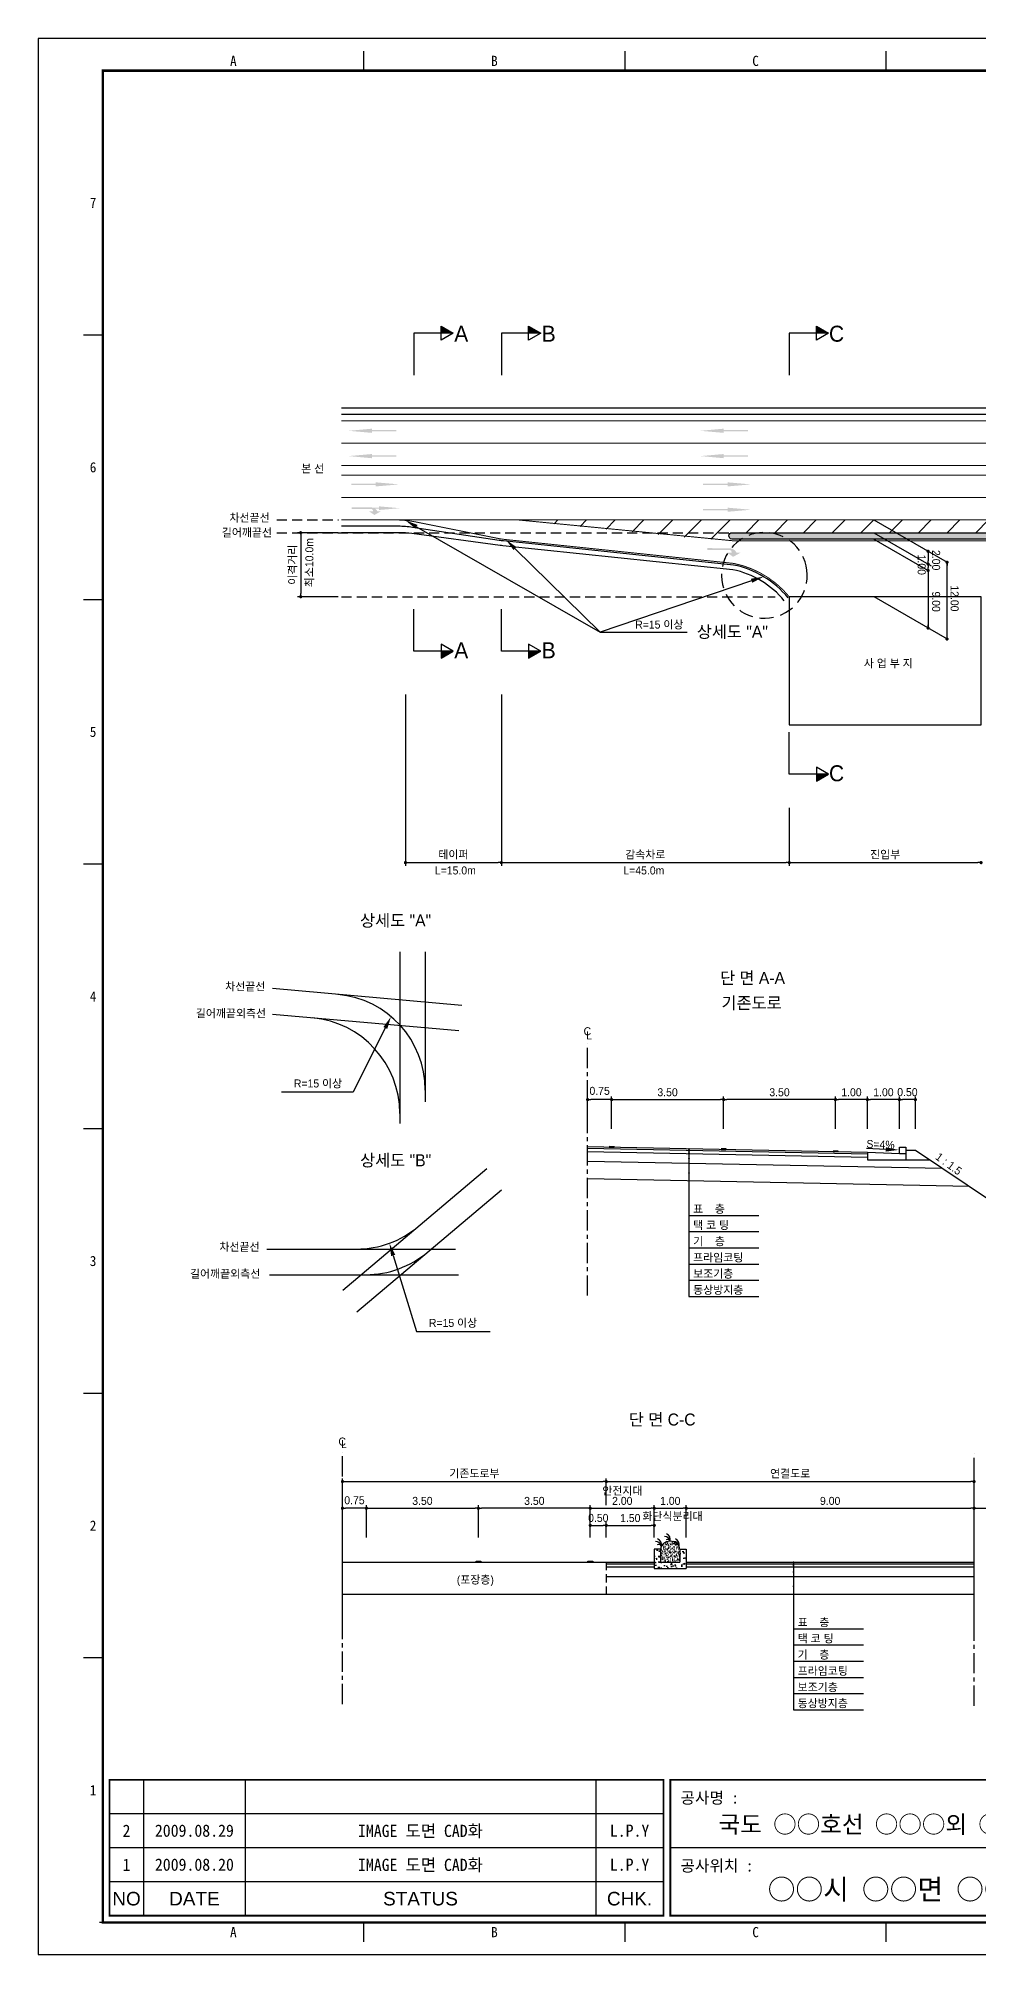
# Model space of a CAD drawing. Header units: millimetres. Extents: x 579 to 1002, y -21 to 278.
# Drawn here: x 578.7 to 725.7, y -21 to 278.4 of the extents above; entities that cross this region are included whole.
import ezdxf
from ezdxf.enums import TextEntityAlignment as Align

# ---------------------------------------------------------------- set-up
doc = ezdxf.new("R2010")
doc.units = ezdxf.units.MM
doc.linetypes.add('CENTER', pattern=[50.8, 31.75, -6.35, 6.35, -6.35])
doc.linetypes.add('HIDDEN', pattern=[9.525, 6.35, -3.175])
for name, color, linetype in [('CC-GSTR-0004', 4, 'Continuous'), ('CM-LANE-0030', 30, 'Continuous'), ('CZ-DIMT-0002', 7, 'Continuous'), ('CZ-EXST-0002', 1, 'Continuous'), ('CZ-LIN1-0007', 7, 'Continuous'), ('CZ-LIN2-0003', 3, 'Continuous'), ('CZ-LINE-0001', 7, 'Continuous'), ('CZ-TEXT-BOX0', 7, 'Continuous'), ('TITLE', 7, 'Continuous')]:
    doc.layers.add(name, color=color, linetype=linetype)
doc.styles.add('견고딕', font='arial.ttf')
doc.styles.add('돋움', font='')
doc.styles.add('돋음체', font='')
doc.styles.get('돋움').set_extended_font_data('Dotum')
doc.styles.get('돋음체').set_extended_font_data('DotumChe')

# ---------------------------------------------------------------- blocks, each defined once
blk = doc.blocks.new('_Dot')
at = {"color": 0, "linetype": 'ByBlock', "lineweight": -2}
blk.add_line((-0.5, 0), (-1, 0), dxfattribs=at)
at = {"color": 0, "linetype": 'ByBlock', "const_width": 0.5}
blk.add_lwpolyline([(-0.25, 0, 1), (0.25, 0, 1)], format="xyb", close=True, dxfattribs=at)

msp = doc.modelspace()

# ---------------------------------------------------------------- hatches: boundary and pattern name
at = {"layer": 'CM-LANE-0030'}
h = msp.add_hatch(dxfattribs=at)
h.set_pattern_fill('ANSI31', color=256, style=0)
h.set_pattern_definition([(45, (-1394.8625, 433.8724), (-2.245064, 2.245064), [])])
h.paths.add_polyline_path([(653.65, 203.17), (682.33, 200.17), (687.14, 200.17), (687.11, 200.17, -0.949204), (687.16, 201.17), (853.17, 201.17, -0.974596), (853.2, 200.17), (853.18, 200.17), (862.91, 200.17), (921.15, 203.17)])
at = {"layer": 'CZ-EXST-0002'}
h = msp.add_hatch(dxfattribs=at)
h.set_pattern_fill('AR-CONC', color=256, scale=0.01, style=0)
h.set_pattern_definition([(50, (-433.126, 3523.2088), (1.8218467, -0.15939086), [0.1905, -2.0955]), (355, (-433.126, 3523.2088), (-0.3524283, 1.9105664), [0.1524, -1.6764]), (100.451, (-432.9742, 3523.1955), (1.469425, 1.7511669), [0.1619, -1.7809]), (46.1842, (-433.126, 3523.7168), (2.7107904, -0.4204233), [0.28575, -3.14325]), (96.6356, (-432.9, 3523.6817), (2.3740423, 2.4742556), [0.24285, -2.67135]), (351.184, (-433.126, 3523.7168), (2.374046, 2.4742512), [0.2286, -2.5146]), (21, (-432.872, 3523.5898), (1.5161488, -1.0226552), [0.1905, -2.0955]), (326, (-432.872, 3523.5898), (0.6180203, 1.8418797), [0.1524, -1.6764]), (71.4514, (-432.7457, 3523.5045), (2.1341649, 0.8192286), [0.1619, -1.7809]), (37.5, (-433.126, 3523.20876), (0.03088603, 0.84555039), [0, -1.65608, 0, -1.7018, 0, -1.68275]), (7.5, (-433.126, 3523.2088), (0.66819663, 1.00180575), [0, -0.97028, 0, -1.61798, 0, -0.64135]), (327.5, (-433.69245, 3523.20876), (1.35590595, -0.05728744), [0, -0.635, 0, -1.9812, 0, -2.6289]), (317.5, (-433.9464, 3523.2088), (1.4812918, 0.2542649), [0, -0.8255, 0, -1.31572, 0, -1.8669])])
h.paths.add_polyline_path([(679.99, 39.36), (679.99, 42.36), (678.99, 42.36), (678.99, 40.36), (675.99, 40.36), (675.99, 42.36), (674.99, 42.36), (674.99, 39.36)])
h = msp.add_hatch(dxfattribs=at)
h.set_pattern_fill('AR-SAND', color=256, scale=0.01, style=0)
h.set_pattern_definition([(37.5, (-433.12603, 3523.20876), (-0.016000313, 0.489413237), [0, -0.38608, 0, -0.4318, 0, -0.41275]), (7.5, (-433.126, 3523.20876), (0.44952328, 0.7168251), [0, -0.20828, 0, -0.34798, 0, -0.13335]), (327.5, (-433.43845, 3523.20876), (0.79099237, 0.001437185), [0, -0.127, 0, -0.4572, 0, -0.5969]), (317.5, (-433.43845, 3523.20876), (0.76355645, 0.22292932), [0, -0.0635, 0, -0.29972, 0, -0.3429])])
edge = h.paths.add_edge_path()
edge.add_line((678.99, 40.36), (678.99, 42.36))
edge.add_ellipse((677.49, 42.36), major_axis=(-1.5, 0), ratio=0.829212, start_angle=180, end_angle=360)
edge.add_line((675.99, 42.36), (675.99, 40.36))
edge.add_line((675.99, 40.36), (678.99, 40.36))
at = {"layer": 'CZ-LIN1-0007'}
for points in [[(630.84, 217.42), (630.84, 217.2), (634.67, 217.2), (634.67, 216.99), (630.84, 216.99), (630.84, 216.77), (627.19, 217.09)], [(685.84, 217.42), (685.84, 217.2), (689.67, 217.2), (689.67, 216.99), (685.84, 216.99), (685.84, 216.77), (682.19, 217.09)], [(630.84, 213.46), (630.84, 213.24), (634.67, 213.24), (634.67, 213.03), (630.84, 213.03), (630.84, 212.81), (627.19, 213.14)], [(685.84, 213.46), (685.84, 213.24), (689.67, 213.24), (689.67, 213.03), (685.84, 213.03), (685.84, 212.81), (682.19, 213.14)], [(631.45, 209.04), (631.45, 208.83), (627.62, 208.83), (627.62, 208.61), (631.45, 208.61), (631.45, 208.4), (635.1, 208.72)], [(686.45, 209.04), (686.45, 208.83), (682.62, 208.83), (682.62, 208.61), (686.45, 208.61), (686.45, 208.4), (690.1, 208.72)], [(630.81, 205.12, -0.267976), (631.71, 204.51), (632.27, 204.52), (631.23, 203.94), (630.4, 204.51), (631.01, 204.51, 0.504994), (630.74, 204.88), (627.69, 204.9), (627.69, 205.14)], [(631.94, 205.29), (631.94, 205.1), (628.51, 205.1), (628.51, 204.91), (631.94, 204.91), (631.94, 204.72), (635.21, 205)], [(686.45, 205.08), (686.45, 204.87), (682.62, 204.87), (682.62, 204.65), (686.45, 204.65), (686.45, 204.44), (690.1, 204.76)], [(686.83, 198.74, -0.267976), (687.86, 198.05), (688.49, 198.05), (687.32, 197.4), (686.38, 198.05), (687.07, 198.05, 0.504994), (686.76, 198.47), (683.3, 198.49), (683.3, 198.76)], [(686.2, 104.83), (686.2, 104.95), (685.45, 104.97), (685.45, 104.84)], [(703.7, 104.48), (703.7, 104.6), (702.95, 104.62), (702.95, 104.49)], [(647.87, 40.36), (647.87, 40.49), (647.12, 40.49), (647.12, 40.36)], [(665.37, 40.36), (665.37, 40.49), (664.62, 40.49), (664.62, 40.36)]]:
    msp.add_hatch(color=256, dxfattribs=at).paths.add_polyline_path(points)
at = {"layer": 'CZ-LIN2-0003'}
h = msp.add_hatch(dxfattribs=at)
h.set_pattern_fill('CROSS', color=256, scale=0.075, style=0)
h.set_pattern_definition([(0, (-1394.8625, 433.87236), (0.47625, 0.47625), [0.238125, -0.714375]), (90, (-1394.74343, 433.7533), (-0.47625, 0.47625), [0.238125, -0.714375])])
h.paths.add_polyline_path([(853.17, 201.17), (687.16, 201.17, 1), (687.16, 200.17), (853.17, 200.17, 1)])
msp.add_hatch(color=256, dxfattribs=at).paths.add_polyline_path([(668.7, 105.18), (668.7, 105.3), (667.95, 105.32), (667.95, 105.19)])
at = {"layer": 'CZ-LINE-0001'}
for points in [[(641.65, 233.44), (641.65, 232.34), (643.56, 232.34)], [(655.33, 233.44), (655.33, 232.34), (657.23, 232.34)], [(700.33, 233.44), (700.33, 232.34), (702.23, 232.34)], [(643.56, 182.67), (641.65, 182.67), (641.65, 181.57)], [(657.23, 182.67), (655.33, 182.67), (655.33, 181.57)], [(702.23, 163.46), (700.33, 163.46), (700.33, 162.36)]]:
    msp.add_hatch(color=256, dxfattribs=at).paths.add_polyline_path(points)

# ---------------------------------------------------------------- linework, layer by layer
at = {"color": 0, "linetype": 'ByBlock', "lineweight": -2}
for p, q in [((717.8, 198.01), (717.8, 197.76)), ((717.8, 196.51), (717.8, 196.76)), ((717.8, 196.01), (717.8, 195.76)), ((717.8, 195.51), (717.8, 195.76)), ((720.76, 196.31), (720.76, 196.06)), ((717.8, 186.53), (717.8, 186.78)), ((720.76, 184.82), (720.76, 185.07)), ((725.24, 48.77), (725.49, 48.77))]:
    msp.add_line(p, q, dxfattribs=at)
at = {"color": 0, "linetype": 'ByBlock', "const_width": 0.25}
for points in [[(717.8, 198.14, 1), (717.8, 198.39, 1)], [(717.8, 196.39, 1), (717.8, 196.14, 1)], [(717.8, 196.14, 1), (717.8, 196.39, 1)], [(717.8, 195.39, 1), (717.8, 195.14, 1)], [(720.76, 196.43, 1), (720.76, 196.68, 1)], [(717.8, 186.4, 1), (717.8, 186.15, 1)], [(720.76, 184.69, 1), (720.76, 184.44, 1)], [(725.12, 48.77, 1), (724.87, 48.77, 1)]]:
    msp.add_lwpolyline(points, format="xyb", close=True, dxfattribs=at)
at = {"layer": 'CC-GSTR-0004'}
for p, q in [((713.32, 104.19), (713.32, 105.19)), ((713.32, 105.19), (714.32, 105.19)), ((714.32, 105.19), (714.32, 103.19)), ((708.32, 104.39), (708.32, 103.19)), ((708.32, 104.39), (713.32, 104.19)), ((708.32, 103.19), (714.32, 103.19)), ((713.32, 104.19), (714.32, 104.19))]:
    msp.add_line(p, q, dxfattribs=at)
for points in [[(626.09, 220.67), (966.09, 220.67)], [(626.09, 219.67), (966.09, 219.67)]]:
    msp.add_lwpolyline(points, dxfattribs=at)
for points in [[(695.9, 191.01, 0.173179), (687.39, 196.12), (651.42, 199.88, -0.011191), (650.76, 199.97), (637.2, 202, 0.037262), (634.97, 202.17), (626.09, 202.17)], [(695.32, 190.54, 0.172539), (687.28, 195.38), (651.3, 199.14), (651.3, 199.14, -0.007174), (650.88, 199.19), (650.88, 199.19), (637.08, 201.04), (637.08, 201.04, 0.033239), (635.09, 201.17), (635.09, 201.17), (626.09, 201.17)]]:
    msp.add_lwpolyline(points, format="xyb", dxfattribs=at)
at = {"layer": 'CM-LANE-0030', "const_width": 0.15}
for points in [[(626.09, 211.67), (966.09, 211.67)], [(626.09, 210.17), (966.09, 210.17)]]:
    msp.add_lwpolyline(points, dxfattribs=at)
msp.add_lwpolyline([(853.17, 199.92), (687.21, 199.92), (653.65, 203.17), (921.15, 203.17)], close=True, dxfattribs=at)
at = {"layer": 'CZ-EXST-0002'}
for p, q in [((635.21, 135.68), (635.21, 108.9)), ((639.19, 135.68), (639.19, 112.25)), ((644.9, 127.32), (615.31, 129.95)), ((644.41, 123.34), (615.31, 125.93)), ((626.28, 82.84), (648.83, 101.83)), ((628.49, 79.47), (651.09, 98.5)), ((614.41, 89.26), (643.89, 89.26)), ((614.82, 85.26), (644.37, 85.26)), ((626.24, 40.36), (667.49, 40.36)), ((626.24, 35.36), (667.49, 35.36))]:
    msp.add_line(p, q, dxfattribs=at)
at = {"layer": 'CZ-LIN1-0007'}
for p, q in [((668.7, 105.3), (668.7, 105.18)), ((685.45, 104.97), (686.2, 104.95)), ((685.45, 104.84), (686.2, 104.83)), ((686.2, 104.95), (686.2, 104.83)), ((702.95, 104.62), (703.7, 104.6)), ((702.95, 104.49), (703.7, 104.48)), ((703.7, 104.6), (703.7, 104.48)), ((647.12, 40.49), (647.87, 40.49)), ((647.12, 40.36), (647.12, 40.49)), ((647.87, 40.36), (647.12, 40.36)), ((647.87, 40.49), (647.87, 40.36)), ((664.62, 40.49), (665.37, 40.49)), ((664.62, 40.36), (664.62, 40.49)), ((665.37, 40.36), (664.62, 40.36)), ((665.37, 40.49), (665.37, 40.36))]:
    msp.add_line(p, q, dxfattribs=at)
at = {"layer": 'CZ-LIN1-0007', "const_width": 0.15}
msp.add_lwpolyline([(626.09, 218.67), (966.09, 218.67)], dxfattribs=at)
at = {"layer": 'CZ-LIN1-0007', "linetype": 'HIDDEN', "const_width": 0.15}
for points in [[(626.09, 215.17), (966.09, 215.17)], [(626.09, 206.67), (966.09, 206.67)], [(653.65, 203.17), (634.6, 203.17)]]:
    msp.add_lwpolyline(points, dxfattribs=at)
at = {"layer": 'CZ-LIN1-0007', "const_width": 0.15}
msp.add_lwpolyline([(696.09, 191.17, 0.173382), (687.43, 196.37), (651.78, 200.1), (651.78, 200.1, -0.023299), (650.4, 200.31), (650.4, 200.31), (637.55, 202.88), (637.55, 202.88, 0.049389), (634.6, 203.17), (634.6, 203.17), (626.09, 203.17)], format="xyb", dxfattribs=at)
at = {"layer": 'CZ-LIN2-0003'}
for p, q in [((664.57, 105.26), (708.32, 104.39)), ((664.57, 105.01), (708.32, 104.14)), ((667.95, 105.32), (668.7, 105.3)), ((667.95, 105.19), (668.7, 105.18)), ((664.57, 104.51), (708.32, 103.64)), ((664.57, 103.01), (720, 101.9)), ((714.32, 104.69), (715.82, 104.69)), ((714.32, 103.19), (718.07, 103.19)), ((715.82, 104.69), (728.03, 96.55)), ((664.57, 100.26), (724.25, 99.07)), ((674.99, 42.36), (674.99, 39.36)), ((675.99, 42.36), (674.99, 42.36)), ((675.99, 42.36), (675.99, 40.36)), ((678.99, 42.36), (679.99, 42.36)), ((678.99, 42.36), (678.99, 40.36)), ((679.99, 42.36), (679.99, 39.36)), ((667.49, 40.36), (674.99, 40.36)), ((667.49, 40.11), (674.99, 40.11)), ((667.49, 39.61), (674.99, 39.61)), ((674.99, 39.36), (679.99, 39.36)), ((675.99, 40.36), (678.99, 40.36)), ((679.99, 40.36), (724.99, 40.36)), ((679.99, 40.11), (724.99, 40.11)), ((679.99, 39.61), (724.99, 39.61)), ((667.49, 38.11), (724.99, 38.11)), ((667.49, 35.36), (724.99, 35.36))]:
    msp.add_line(p, q, dxfattribs=at)
msp.add_lwpolyline([(853.17, 201.17, -0.974596), (853.2, 200.17), (853.18, 200.17), (687.14, 200.17), (687.11, 200.17, -0.949204), (687.16, 201.17)], format="xyb", close=True, dxfattribs=at)
msp.add_lwpolyline([(726.09, 191.17), (696.09, 191.17), (696.09, 171.17), (726.09, 171.17)], close=True, dxfattribs=at)
for centre, radius, start, end in [((624.19, 114.1), 15, 0, 84.9204), ((620.21, 110.44), 15, 0, 84.9204), ((628.44, 104.26), 15, 270, 310.097), ((629.9, 100.26), 15, 270, 310.097), ((675.23, 42.7), 0.88, 7.8639, 92.7752), ((675.68, 42.67), 0.44, 19.771, 124.0366), ((675.12, 43.05), 1, 347.1802, 67.3267), ((676.62, 43.49), 0.88, 7.8639, 92.7752), ((677.08, 43.46), 0.44, 19.771, 124.0366), ((676.51, 43.83), 1, 347.1802, 67.3267), ((678.01, 42.7), 0.88, 7.8639, 92.7752), ((678.47, 42.67), 0.44, 19.771, 124.0366), ((677.91, 43.05), 1, 347.1802, 67.3267)]:
    msp.add_arc(centre, radius, start, end, dxfattribs=at)
msp.add_ellipse((677.49, 42.36), major_axis=(-1.5, 0), ratio=0.829212, start_param=3.141593, end_param=6.283185, dxfattribs=at)
at = {"layer": 'CZ-LINE-0001'}
for p, q in [((643.56, 232.34), (637.41, 232.34)), ((637.41, 232.34), (637.41, 225.8)), ((641.65, 231.24), (641.65, 233.44)), ((641.65, 233.44), (643.56, 232.34)), ((643.56, 232.34), (641.65, 231.24)), ((657.23, 232.34), (651.09, 232.34)), ((651.09, 232.34), (651.09, 225.8)), ((655.33, 231.24), (655.33, 233.44)), ((655.33, 233.44), (657.23, 232.34)), ((657.23, 232.34), (655.33, 231.24)), ((702.23, 232.34), (696.09, 232.34)), ((696.09, 232.34), (696.09, 225.8)), ((700.33, 231.24), (700.33, 233.44)), ((700.33, 233.44), (702.23, 232.34)), ((702.23, 232.34), (700.33, 231.24)), ((625.59, 201.17), (619.21, 201.17)), ((619.71, 200.67), (619.71, 191.67)), ((709.3, 203.17), (720.76, 196.56)), ((709.3, 201.17), (718.3, 195.98)), ((709.3, 201.17), (718.3, 195.98)), ((709.3, 200.17), (717.8, 195.26)), ((717.8, 197.76), (717.8, 196.76)), ((717.8, 195.26), (717.8, 186.28)), ((720.76, 184.57), (720.76, 196.56)), ((625.59, 191.17), (619.21, 191.17)), ((637.41, 182.67), (637.41, 189.21)), ((651.09, 182.67), (651.09, 189.21)), ((709.3, 191.18), (720.76, 184.57)), ((666.52, 185.62), (680.12, 185.62)), ((643.56, 182.67), (637.41, 182.67)), ((643.56, 182.67), (641.65, 183.77)), ((641.65, 183.77), (641.65, 181.57)), ((641.65, 181.57), (643.56, 182.67)), ((657.23, 182.67), (651.09, 182.67)), ((657.23, 182.67), (655.33, 183.77)), ((655.33, 183.77), (655.33, 181.57)), ((655.33, 181.57), (657.23, 182.67)), ((636.09, 175.91), (636.09, 149.13)), ((651.09, 175.91), (651.09, 149.13)), ((651.09, 175.91), (651.09, 149.13)), ((696.09, 163.46), (696.09, 170)), ((702.23, 163.46), (696.09, 163.46)), ((702.23, 163.46), (700.33, 164.56)), ((700.33, 164.56), (700.33, 162.36)), ((700.33, 162.36), (702.23, 163.46)), ((696.09, 158.19), (696.09, 149.13)), ((696.09, 158.19), (696.09, 149.13)), ((636.59, 149.63), (650.59, 149.63)), ((651.59, 149.63), (695.59, 149.63)), ((696.59, 149.63), (725.59, 149.63)), ((664.57, 108.06), (664.57, 113.11)), ((667.82, 112.61), (665.07, 112.61)), ((668.32, 108.06), (668.32, 113.11)), ((668.32, 108.06), (668.32, 113.11)), ((668.82, 112.61), (685.32, 112.61)), ((685.82, 108.06), (685.82, 113.11)), ((685.82, 108.06), (685.82, 113.11)), ((702.82, 112.61), (686.32, 112.61)), ((703.32, 108.06), (703.32, 113.11)), ((703.32, 108.06), (703.32, 113.11)), ((707.82, 112.61), (703.82, 112.61)), ((708.32, 108.06), (708.32, 113.11)), ((708.32, 108.06), (708.32, 113.11)), ((712.82, 112.61), (708.82, 112.61)), ((713.32, 108.06), (713.32, 113.11)), ((713.32, 110.5), (713.32, 113.11)), ((715.32, 112.61), (713.82, 112.61)), ((715.82, 108.06), (715.82, 113.11)), ((680.42, 104.94), (680.42, 81.86)), ((680.42, 94.52), (691.36, 94.52)), ((680.42, 91.99), (691.36, 91.99)), ((680.42, 89.46), (691.36, 89.46)), ((680.42, 86.92), (691.36, 86.92)), ((680.42, 84.39), (691.36, 84.39)), ((680.42, 81.86), (691.36, 81.86)), ((626.24, 49.27), (626.24, 53.44)), ((626.74, 52.94), (666.99, 52.94)), ((667.49, 49.27), (667.49, 53.44)), ((667.49, 49.27), (667.49, 53.44)), ((667.99, 52.94), (724.49, 52.94)), ((724.99, 49.27), (724.99, 53.44)), ((626.24, 29.19), (626.24, 49.59)), ((626.24, 44.22), (626.24, 49.27)), ((629.49, 48.77), (626.74, 48.77)), ((629.99, 44.22), (629.99, 49.27)), ((629.99, 44.22), (629.99, 49.27)), ((630.49, 48.77), (646.99, 48.77)), ((647.49, 44.22), (647.49, 49.27)), ((647.49, 44.22), (647.49, 49.27)), ((664.49, 48.77), (647.99, 48.77)), ((664.99, 44.22), (664.99, 49.27)), ((664.99, 44.22), (664.99, 49.27)), ((665.49, 48.77), (674.49, 48.77)), ((674.99, 44.22), (674.99, 49.27)), ((674.99, 44.22), (674.99, 49.27)), ((675.49, 48.77), (679.49, 48.77)), ((679.99, 44.22), (679.99, 49.27)), ((679.99, 44.22), (679.99, 49.27)), ((680.49, 48.77), (724.49, 48.77)), ((724.99, 28.94), (724.99, 49.34)), ((724.99, 44.22), (724.99, 49.27)), ((724.99, 44.22), (724.99, 49.27)), ((725.49, 48.77), (735.71, 48.77)), ((664.99, 44.22), (664.99, 46.59)), ((665.49, 46.09), (666.99, 46.09)), ((667.49, 44.22), (667.49, 46.59)), ((667.49, 44.22), (667.49, 46.59)), ((667.99, 46.09), (674.49, 46.09)), ((674.99, 44.22), (674.99, 46.59)), ((696.75, 40.36), (696.75, 17.28)), ((696.75, 29.94), (707.69, 29.94)), ((696.75, 27.41), (707.69, 27.41)), ((696.75, 24.87), (707.69, 24.87)), ((696.75, 22.34), (707.69, 22.34)), ((696.75, 19.81), (707.69, 19.81)), ((696.75, 17.28), (707.69, 17.28))]:
    msp.add_line(p, q, dxfattribs=at)
at = {"layer": 'CZ-LINE-0001', "linetype": 'HIDDEN', "ltscale": 0.25}
for p, q in [((615.98, 203.17), (625.64, 203.17)), ((615.98, 201.17), (687.16, 201.17)), ((626.09, 191.17), (693.87, 191.17))]:
    msp.add_line(p, q, dxfattribs=at)
at = {"layer": 'CZ-LINE-0001', "linetype": 'HIDDEN', "ltscale": 0.35}
msp.add_line((698.86, 195.31), (698.86, 195.31), dxfattribs=at)
at = {"layer": 'CZ-LINE-0001', "linetype": 'CENTER', "ltscale": 0.1}
for p, q in [((664.57, 81.98), (664.57, 121.36)), ((626.24, 18.15), (626.24, 57.53)), ((724.99, 17.9), (724.99, 57.28))]:
    msp.add_line(p, q, dxfattribs=at)
at = {"layer": 'CZ-LINE-0001', "linetype": 'HIDDEN', "ltscale": 0.2}
msp.add_line((667.49, 40.36), (667.49, 35.36), dxfattribs=at)
at = {"layer": 'CZ-LINE-0001'}
for points in [[(637.82, 202.1), (666.52, 185.62)], [(653.21, 198.7), (666.52, 185.62)], [(690.19, 193.66), (666.52, 185.62)], [(632.94, 123.8), (627.94, 113.78), (616.7, 113.78)], [(711.19, 104.83), (708.19, 104.95)], [(634.17, 88.26), (637.82, 76.37), (649.31, 76.37)]]:
    msp.add_lwpolyline(points, dxfattribs=at)
at = {"layer": 'CZ-LINE-0001', "linetype": 'HIDDEN', "ltscale": 0.35}
msp.add_arc((692.21, 194.52), 6.7, 6.7667, 6.749, dxfattribs=at)
at = {"layer": 'CZ-LINE-0001', "linetype": 'ByBlock'}
for centre, start, end in [((680.42, 104.88), 0, 180), ((680.42, 104.88), 0, 180), ((680.42, 104.88), 180, 0), ((680.42, 104.88), 180, 0), ((680.42, 104.19), 0, 180), ((680.42, 104.19), 0, 180), ((680.42, 104.19), 180, 0), ((680.42, 104.19), 180, 0), ((680.42, 103.4), 0, 180), ((680.42, 103.4), 0, 180), ((680.42, 103.4), 180, 0), ((680.42, 103.4), 180, 0), ((680.42, 104.68), 0, 180), ((680.42, 104.68), 0, 180), ((680.42, 104.68), 180, 0), ((680.42, 104.68), 180, 0), ((680.42, 104.44), 0, 180), ((680.42, 104.44), 0, 180), ((680.42, 104.44), 180, 0), ((680.42, 104.44), 180, 0), ((680.42, 101.16), 0, 180), ((680.42, 101.16), 0, 180), ((680.42, 101.16), 180, 0), ((680.42, 101.16), 180, 0), ((696.75, 40.3), 0, 180), ((696.75, 40.3), 0, 180), ((696.75, 40.3), 180, 0), ((696.75, 40.3), 180, 0), ((696.75, 40.1), 0, 180), ((696.75, 40.1), 0, 180), ((696.75, 40.1), 180, 0), ((696.75, 40.1), 180, 0), ((696.75, 39.86), 0, 180), ((696.75, 39.86), 0, 180), ((696.75, 39.86), 180, 0), ((696.75, 39.86), 180, 0), ((696.75, 39.61), 0, 180), ((696.75, 39.61), 0, 180), ((696.75, 39.61), 180, 0), ((696.75, 39.61), 180, 0), ((696.75, 38.82), 0, 180), ((696.75, 38.82), 0, 180), ((696.75, 38.82), 180, 0), ((696.75, 38.82), 180, 0), ((696.75, 36.58), 0, 180), ((696.75, 36.58), 0, 180), ((696.75, 36.58), 180, 0), ((696.75, 36.58), 180, 0)]:
    msp.add_arc(centre, 0.0625, start, end, dxfattribs=at)
at = {"layer": 'CZ-LINE-0001'}
for points in [[(637.65, 201.81), (636.08, 203.1), (637.98, 202.39)], [(652.98, 198.46), (651.78, 200.1), (653.44, 198.93)], [(690.09, 193.98), (692.09, 194.3), (690.3, 193.34)], [(632.65, 123.95), (633.84, 125.59), (633.24, 123.65)], [(711.21, 105.16), (713.19, 104.75), (711.18, 104.49)], [(633.85, 88.16), (633.58, 90.17), (634.49, 88.36)]]:
    msp.add_solid(points, dxfattribs=at)
at = {"layer": 'TITLE', "color": 7, "linetype": 'Continuous'}
for p, q in [((629.59, 273.36), (629.59, 276.39)), ((670.42, 273.36), (670.42, 276.39)), ((711.24, 273.36), (711.24, 276.39)), ((588.77, 232.04), (585.74, 232.04)), ((588.77, 190.71), (585.74, 190.71)), ((588.77, 149.38), (585.74, 149.38)), ((588.77, 108.05), (585.74, 108.05)), ((588.77, 66.72), (585.74, 66.72)), ((588.77, 25.39), (585.74, 25.39)), ((629.59, -18.96), (629.59, -15.94)), ((670.42, -18.96), (670.42, -15.94)), ((711.24, -18.96), (711.24, -15.94))]:
    msp.add_line(p, q, dxfattribs=at)
at = {"layer": 'TITLE', "ltscale": 150}
for p, q in [((595.13, 6.34), (595.13, -14.88)), ((611.05, 6.34), (611.05, -14.88)), ((665.83, 6.34), (665.83, -14.88)), ((676.44, 1.04), (589.83, 1.04)), ((676.44, -4.27), (589.83, -4.27)), ((764.11, -4.27), (677.5, -4.27)), ((676.44, -9.57), (589.83, -9.57))]:
    msp.add_line(p, q, dxfattribs=at)
at = {"layer": 'TITLE'}
msp.add_line((997.12, -15.94), (588.26, -15.94), dxfattribs=at)
msp.add_lwpolyline([(578.69, -20.97), (1002.05, -20.97), (1002.05, 278.4), (578.69, 278.4)], close=True, dxfattribs=at)
at = {"layer": 'TITLE', "linetype": 'Continuous', "const_width": 0.403}
msp.add_lwpolyline([(588.77, -15.94), (588.77, 273.36), (997.01, 273.36), (997.01, -15.94)], close=True, dxfattribs=at)
at = {"layer": 'TITLE', "ltscale": 150, "const_width": 0.265}
for points in [[(589.83, 6.34), (676.44, 6.34), (676.44, -14.88), (589.83, -14.88)], [(677.5, 6.34), (764.11, 6.34), (764.11, -14.88), (677.5, -14.88)]]:
    msp.add_lwpolyline(points, close=True, dxfattribs=at)

# ---------------------------------------------------------------- block references
at = {"layer": 'CZ-LINE-0001', "xscale": 0.5, "yscale": 0.5, "zscale": 0.5}
for p, rotation in [((619.71, 201.17), 90), ((619.71, 191.17), 270), ((636.09, 149.63), 180), ((651.09, 149.63), 180), ((696.09, 149.63), 180), ((664.57, 112.61), 180), ((668.32, 112.61), 180), ((685.82, 112.61), 180), ((703.32, 112.61), 180), ((708.32, 112.61), 180), ((713.32, 112.61), 180), ((626.24, 52.94), 180), ((667.49, 52.94), 180), ((626.24, 48.77), 180), ((629.99, 48.77), 180), ((647.49, 48.77), 180), ((664.99, 48.77), 180), ((674.99, 48.77), 180), ((679.99, 48.77), 180), ((664.99, 46.09), 180), ((667.49, 46.09), 180)]:
    msp.add_blockref('_Dot', p, dxfattribs=dict(at, rotation=rotation))
for p in [(651.09, 149.63), (696.09, 149.63), (726.09, 149.63), (668.32, 112.61), (685.82, 112.61), (703.32, 112.61), (708.32, 112.61), (713.32, 112.61), (715.82, 112.61), (667.49, 52.94), (724.99, 52.94), (629.99, 48.77), (647.49, 48.77), (664.99, 48.77), (674.99, 48.77), (679.99, 48.77), (724.99, 48.77), (667.49, 46.09), (674.99, 46.09)]:
    msp.add_blockref('_Dot', p, dxfattribs=at)

# ---------------------------------------------------------------- texts
at = {"layer": 'CZ-DIMT-0002', "style": '돋움'}
for s, height, p in [('C', 2.5, (703.49, 232.26)), ('A', 2.5, (644.81, 232.26)), ('B', 2.5, (658.49, 232.26)), ('본 선', 1.25, (621.59, 211.19)), ('차선끝선', 1.25, (611.71, 203.51)), ('길어깨끝선', 1.25, (611.3, 201.2)), ('R=15 이상', 1.25, (675.78, 186.82)), ('상세도 "A"', 1.875, (687.2, 185.7)), ('A', 2.5, (644.81, 182.8)), ('B', 2.5, (658.49, 182.8)), ('사 업 부 지', 1.25, (711.58, 180.76)), ('C', 2.5, (703.49, 163.59)), ('L=15.0m', 1.25, (643.89, 148.41)), ('L=45.0m', 1.25, (673.36, 148.41)), ('차선끝선', 1.25, (611.04, 130.28)), ('길어깨끝외측선', 1.25, (608.81, 126.08)), ('C', 1.25, (664.53, 123.29)), ('L', 1.25, (664.79, 122.63)), ('R=15 이상', 1.25, (622.42, 115.13)), ('차선끝선', 1.25, (610.14, 89.6)), ('길어깨끝외측선', 1.25, (607.9, 85.4)), ('R=15 이상', 1.25, (643.53, 77.72)), ('C', 1.25, (626.2, 59.19)), ('L', 1.25, (626.47, 58.79))]:
    msp.add_text(s, height=height, dxfattribs=at).set_placement(p, align=Align.MIDDLE_CENTER)
msp.add_text('최소10.0m', height=1.25, rotation=90, dxfattribs=at).set_placement((621.69, 192.66))
for s, rotation, p in [('S=4%', 357.7094, (710.37, 105.61)), ('1 : 1.5', 323.8881, (721.03, 102.57))]:
    msp.add_text(s, height=1.25, rotation=rotation, dxfattribs=at).set_placement(p, align=Align.MIDDLE_CENTER)
for s, p in [('표    층', (681.07, 94.91)), ('택 코 팅', (681.07, 92.38)), ('기    층', (681.07, 89.84)), ('프라임코팅', (681.07, 87.31)), ('보조기층', (681.07, 84.78)), ('동상방지층', (681.07, 82.25)), ('안전지대', (666.87, 50.87)), ('화단식분리대', (673.14, 46.89)), ('(포장층)', (644.12, 36.98)), ('표    층', (697.41, 30.33)), ('택 코 팅', (697.41, 27.8)), ('프라임코팅', (697.41, 22.73)), ('기    층', (697.41, 25.26)), ('보조기층', (697.41, 20.2)), ('동상방지층', (697.41, 17.67))]:
    msp.add_text(s, height=1.25, dxfattribs=at).set_placement(p)
at = {"layer": 'CZ-DIMT-0002', "char_height": 1.25, "attachment_point": 5, "rotation": 270, "style": '돋움'}
for s, insert in [('1.00', (716.79, 196.16)), ('\\A1;2.00', (719.05, 196.88)), ('9.00', (719.05, 190.4)), ('12.00', (721.94, 190.91))]:
    msp.add_mtext(s, dxfattribs=dict(at, insert=insert))
at = {"layer": 'CZ-LINE-0001', "insert": (618.51, 196.17), "char_height": 1.25, "attachment_point": 5, "rotation": 90, "style": '돋움'}
msp.add_mtext('\\A1;이격거리', dxfattribs=at)
at = {"layer": 'CZ-LINE-0001', "char_height": 1.25, "attachment_point": 5, "style": '돋움'}
for s, insert in [('\\A1;테이퍼', (643.59, 150.83)), ('\\A1;감속차로', (673.59, 150.83)), ('\\A1;진입부', (711.09, 150.83)), ('\\A1;0.75', (666.45, 113.97)), ('\\A1;3.50', (677.07, 113.75)), ('\\A1;3.50', (694.57, 113.75)), ('\\A1;1.00', (705.82, 113.75)), ('\\A1;1.00', (710.82, 113.75)), ('\\A1;0.50', (714.57, 113.77)), ('\\A1;기존도로부', (646.87, 54.14)), ('\\A1;연결도로', (696.24, 54.13)), ('\\A1;0.75', (628.12, 50.01)), ('\\A1;3.50', (638.74, 49.91)), ('\\A1;3.50', (656.24, 49.91)), ('\\A1;0.50', (666.24, 47.25)), ('\\A1;2.00', (669.99, 49.91)), ('\\A1;1.00', (677.49, 49.91)), ('\\A1;9.00', (702.49, 49.91)), ('\\A1;1.50', (671.24, 47.23))]:
    msp.add_mtext(s, dxfattribs=dict(at, insert=insert))
at = {"layer": 'CZ-TEXT-BOX0', "style": '돋움'}
for s, p in [('상세도 "A"', (634.55, 140.59)), ('단 면 A-A', (690.35, 131.61)), ('기존도로', (690.21, 127.71)), ('상세도 "B"', (634.56, 103.13)), ('단 면 C-C', (676.23, 62.63))]:
    msp.add_text(s, height=1.875, dxfattribs=at).set_placement(p, align=Align.MIDDLE_CENTER)
at = {"layer": 'TITLE', "color": 3, "linetype": 'Continuous', "style": '돋음체'}
for s, p in [('A', (609.18, 274.88)), ('B', (650, 274.88)), ('C', (690.83, 274.88)), ('7', (587.25, 252.71)), ('6', (587.25, 211.38)), ('5', (587.25, 170.05)), ('4', (587.25, 128.72)), ('3', (587.25, 87.39)), ('2', (587.25, 46.06)), ('1', (587.25, 4.73)), ('A', (609.18, -17.45)), ('B', (650, -17.45)), ('C', (690.83, -17.45))]:
    msp.add_text(s, height=1.59, dxfattribs=at).set_placement(p, align=Align.MIDDLE)
at = {"layer": 'TITLE', "style": '돋음체'}
for s, p in [('공사명 : ', (679.09, 2.63)), ('공사위치 :', (679.09, -7.98))]:
    msp.add_text(s, height=1.804, dxfattribs=at).set_placement(p)
at = {"layer": 'TITLE', "color": 7, "linetype": 'Continuous', "style": '돋음체'}
for s, height, p in [('국도 ○○호선 ○○○외 ○인 도로점용시설공사', 2.7, (723.31, -0.58)), ('○○시 ○○면 ○○리○○-○번지', 3.1832, (725.33, -10.74))]:
    msp.add_text(s, height=height, dxfattribs=at).set_placement(p, align=Align.MIDDLE)
at = {"layer": 'TITLE', "color": 1, "linetype": 'Continuous', "style": '돋음체'}
msp.add_text('2', height=1.91, dxfattribs=at).set_placement((592.48, -1.61), align=Align.MIDDLE)
at = {"layer": 'TITLE', "linetype": 'Continuous'}
for s, height, style, p in [('2009.08.29', 1.91, '돋음체', (603.09, -1.61)), ('L.P.Y', 1.91, '돋음체', (671.13, -1.61)), ('2009.08.20', 1.91, '돋음체', (603.09, -6.92)), ('L.P.Y', 1.91, '돋음체', (671.13, -6.92)), ('1', 1.91, '돋음체', (592.48, -6.92)), ('NO', 2.122, '견고딕', (592.48, -12.22)), ('DATE', 2.122, '견고딕', (603.09, -12.22)), ('STATUS', 2.122, '견고딕', (638.44, -12.22)), ('CHK.', 2.122, '견고딕', (671.13, -12.22))]:
    msp.add_text(s, height=height, dxfattribs=dict(at, style=style)).set_placement(p, align=Align.MIDDLE)
at = {"layer": 'TITLE', "style": '돋음체'}
for p in [(638.44, -1.61), (638.44, -6.92)]:
    msp.add_text('IMAGE 도면 CAD화', height=1.9099, dxfattribs=at).set_placement(p, align=Align.MIDDLE)

doc.saveas('drawing.dxf')
